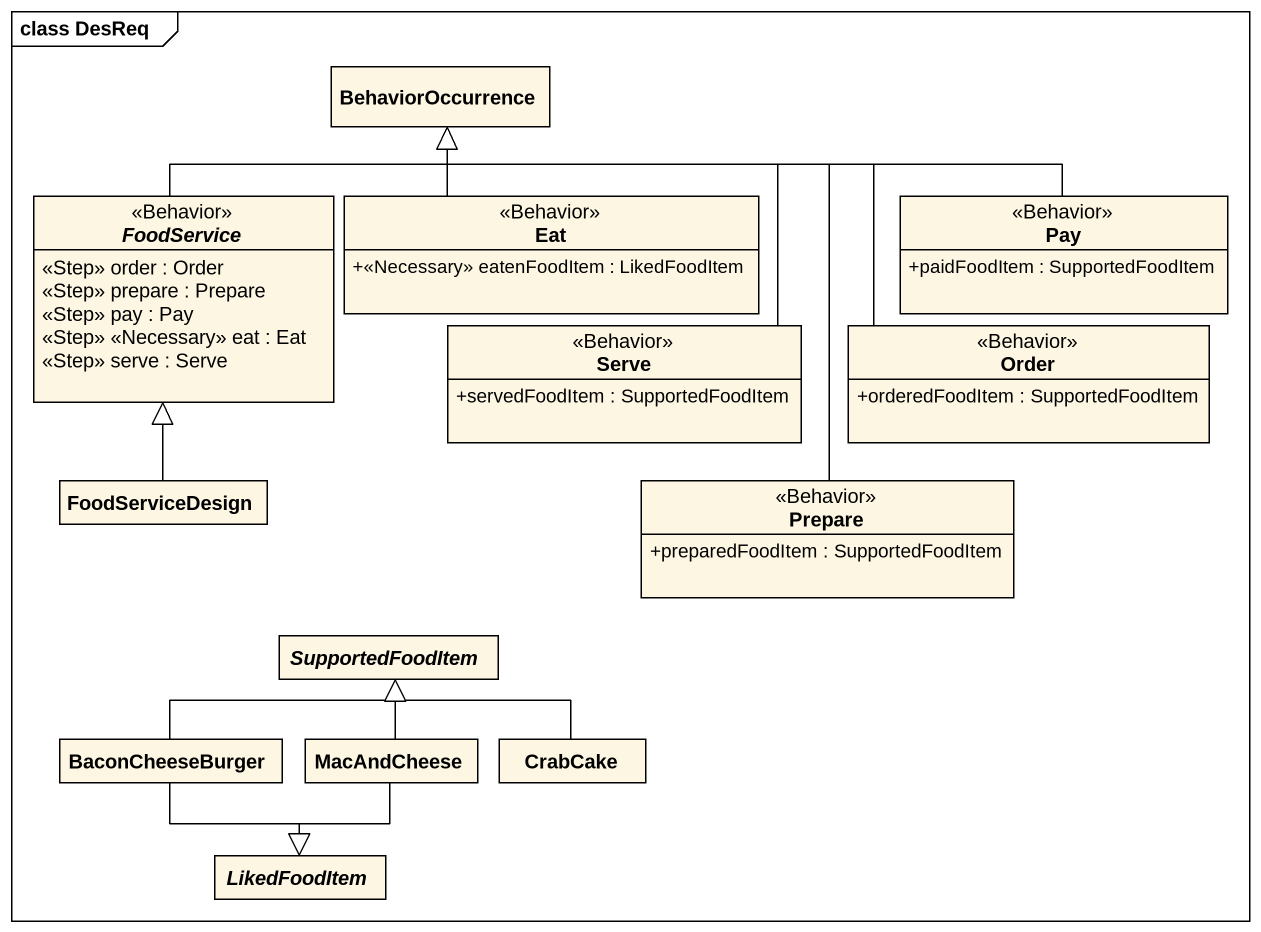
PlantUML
@startuml
mainframe class DesReq
hide circle
hide empty members
skinparam classAttributeIconSize 0
class BehaviorOccurrence
abstract class FoodService <<Behavior>> {
  <<Step>> order : Order
  <<Step>> prepare : Prepare
  <<Step>> pay : Pay
  <<Step>> <<Necessary>> eat : Eat
  <<Step>> serve : Serve
}
class Eat <<Behavior>> {
  +<<Necessary>> eatenFoodItem : LikedFoodItem
}
class Pay <<Behavior>> {
  +paidFoodItem : SupportedFoodItem
}
class Serve <<Behavior>> {
  +servedFoodItem : SupportedFoodItem
}
class Order <<Behavior>> {
  +orderedFoodItem : SupportedFoodItem
}
class FoodServiceDesign
class Prepare <<Behavior>> {
  +preparedFoodItem : SupportedFoodItem
}
abstract class SupportedFoodItem
class BaconCheeseBurger
class MacAndCheese
class CrabCake
abstract class LikedFoodItem
FoodService -up-|> BehaviorOccurrence
Eat -up-|> BehaviorOccurrence
Pay -left-|> BehaviorOccurrence
Serve -up-|> BehaviorOccurrence
Order -left-|> BehaviorOccurrence
FoodServiceDesign -up-|> FoodService
Prepare -up-|> BehaviorOccurrence
BaconCheeseBurger -right-|> SupportedFoodItem
BaconCheeseBurger --|> LikedFoodItem
MacAndCheese -up-|> SupportedFoodItem
MacAndCheese --|> LikedFoodItem
CrabCake -left-|> SupportedFoodItem
@enduml
